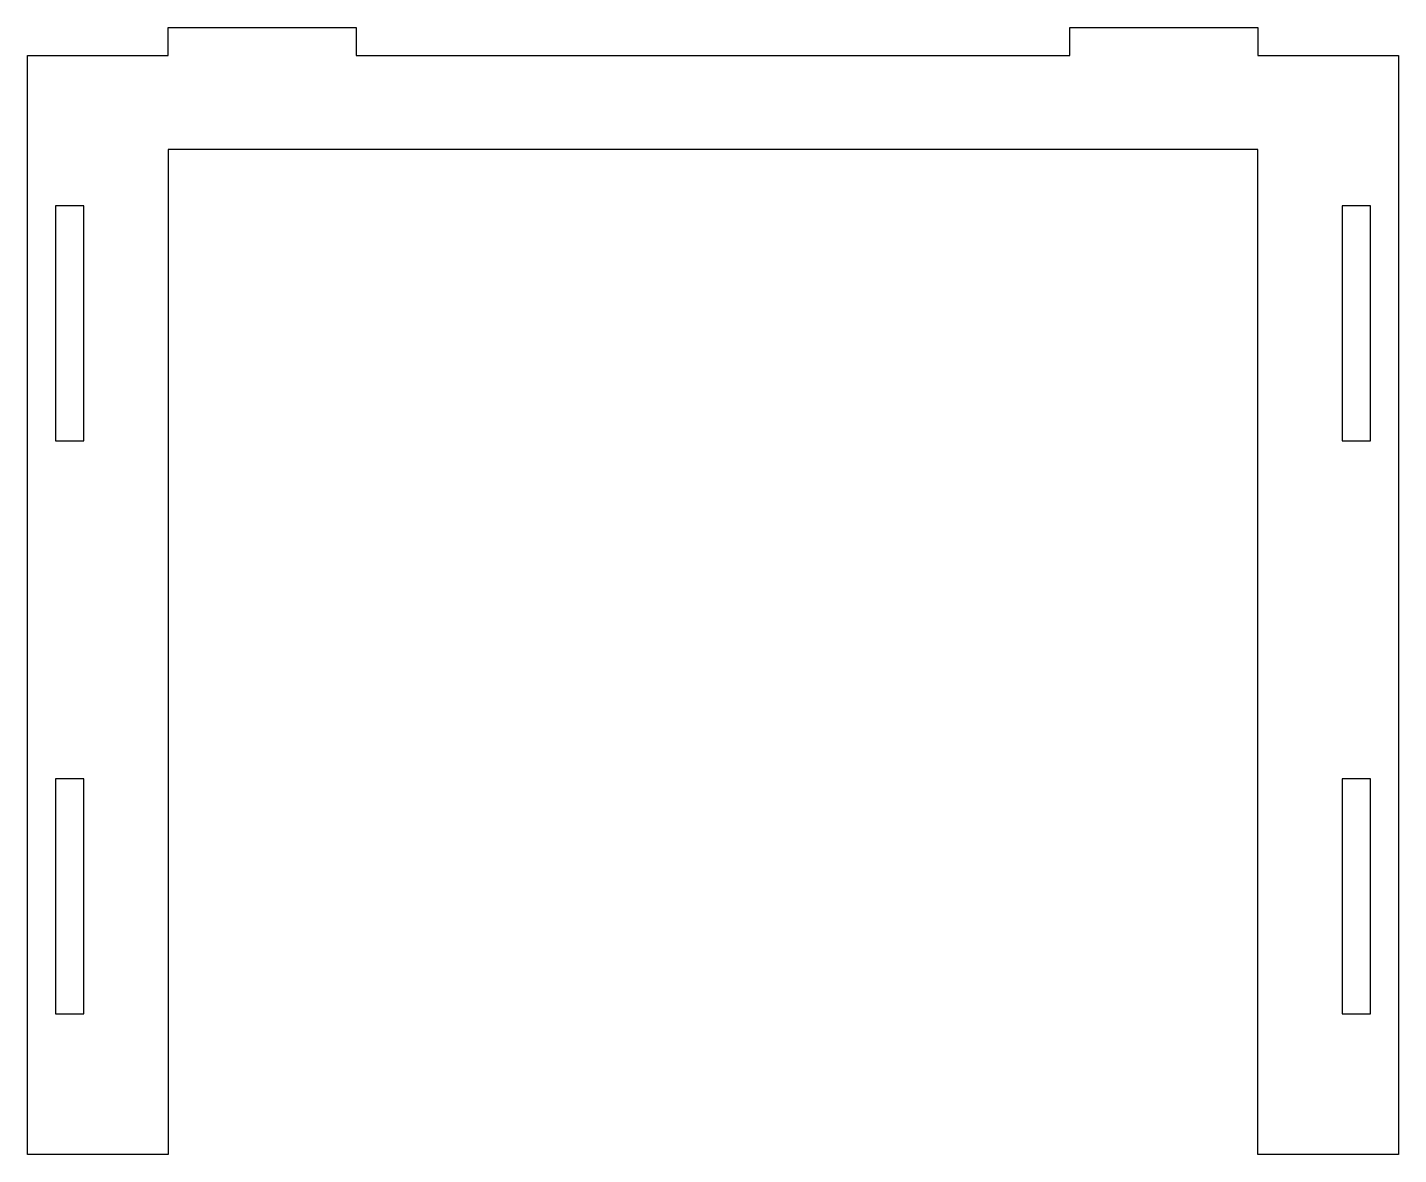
# Model space of a CAD drawing. Header units: millimetres. Extents: x -73 to 73, y 0 to 120.
import ezdxf

# ---------------------------------------------------------------- set-up
doc = ezdxf.new("R2010")
doc.units = ezdxf.units.MM
doc.layers.get('0').update_dxf_attribs({"linetype": 'CONTINUOUS'})

msp = doc.modelspace()

# ---------------------------------------------------------------- linework, layer by layer
for points in [[(38, 120), (58, 120), (58, 117), (73, 117), (73, 0), (58, 0), (58, 107), (-58, 107), (-58, 0), (-73, 0), (-73, 117), (-58, 117), (-58, 120), (-38, 120), (-38, 117), (38, 117)], [(-70, 101), (-70, 76), (-67, 76), (-67, 101)], [(70, 101), (67, 101), (67, 76), (70, 76)], [(-70, 40), (-70, 15), (-67, 15), (-67, 40)], [(70, 40), (67, 40), (67, 15), (70, 15)]]:
    msp.add_lwpolyline(points, close=True)

doc.saveas('drawing.dxf')
